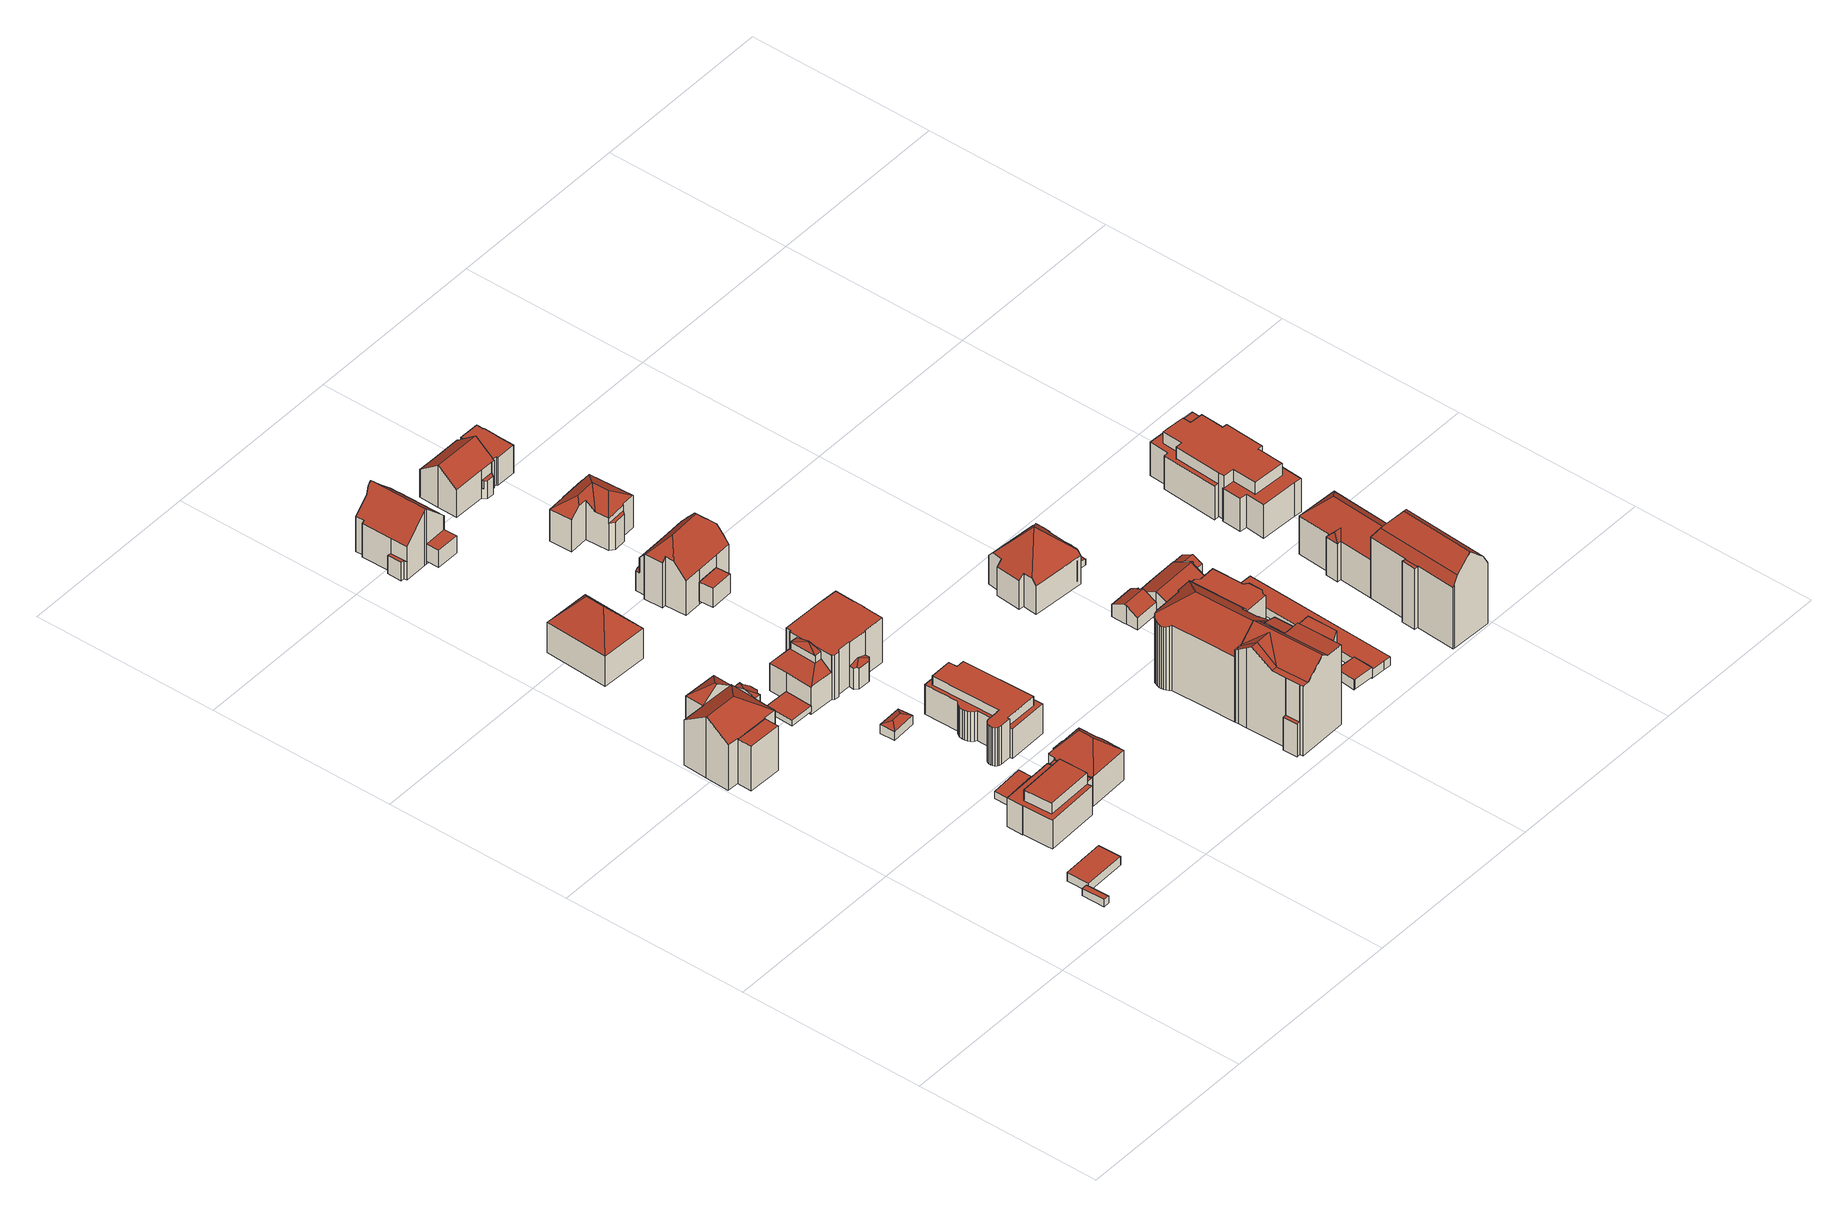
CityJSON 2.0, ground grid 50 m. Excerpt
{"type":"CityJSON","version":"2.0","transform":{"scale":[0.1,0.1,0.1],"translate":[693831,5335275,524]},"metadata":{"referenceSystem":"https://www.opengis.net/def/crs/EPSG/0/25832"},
"CityObjects":{
"building1":{"type":"Building","attributes":{"Gemeindeschluessel":"09162000","HoeheDach":"527.970","HoeheGrund":"525.896","Methode":"2000","NiedrigsteTraufeDesGebaeudes":"527.970","Geometrietyp2DReferenz":"3000","function":"31001_2000","roofType":"1000","measuredHeight":2.07},"geometry":[{"type":"MultiSurface","lod":"2","boundaries":[[[0,1,2,3]],[[4,5,2,1]],[[3,2,5,6]],[[5,4,7,6]],[[0,7,4,1]],[[0,3,6,7]]],"semantics":{"surfaces":[{"type":"GroundSurface"},{"type":"WallSurface"},{"type":"RoofSurface"}],"values":[0,1,1,2,1,1]}}]},
"building2":{"type":"Building","attributes":{"Gemeindeschluessel":"09162000","HoeheDach":"528.843","HoeheGrund":"526.328","Methode":"1000","NiedrigsteTraufeDesGebaeudes":"528.843","Geometrietyp2DReferenz":"3000","function":"31001_2000","roofType":"1000","measuredHeight":2.52},"geometry":[{"type":"MultiSurface","lod":"2","boundaries":[[[8,9,10,11]],[[12,13,9,8]],[[8,11,14,12]],[[10,15,14,11]],[[12,14,15,13]],[[13,15,10,9]]],"semantics":{"surfaces":[{"type":"WallSurface"},{"type":"GroundSurface"},{"type":"RoofSurface"}],"values":[0,1,0,2,0,0]}}]},
"building3":{"type":"Building","attributes":{"Gemeindeschluessel":"09162000","HoeheDach":"542.776","HoeheGrund":"525.020","Methode":"2000","NiedrigsteTraufeDesGebaeudes":"537.624","Geometrietyp2DReferenz":"3000","function":"31001_1000","roofType":"3200","measuredHeight":17.76,"storeysAboveGround":3},"geometry":[{"type":"MultiSurface","lod":"2","boundaries":[[[16,17,18,19]],[[20,21,22,23,24]],[[25,26,27,28]],[[29,30,31,22,21,32,33]],[[34,35,32,21,20]],[[36,37,38,39,40]],[[41,42,16,19,43,44]],[[45,46,47]],[[29,48,49,30]],[[50,28,27,51,52]],[[40,53,54,36]],[[55,56,57,58,51,27,26,24]],[[59,60,61,62,63]],[[64,65,66,46,45,67]],[[44,43,68,52,51,58,39,38]],[[69,70,56,55,31]],[[59,71,60]],[[48,29,33,72]],[[62,61,67]],[[69,31,30,49]],[[16,42,73,17]],[[47,46,66,53,40,39,58,57,71,59]],[[47,59,63]],[[53,66,65,54]],[[32,35,72,33]],[[73,50,52,68,18,17]],[[41,44,38,37]],[[35,34,25,28,50,73,42,41,37,36,54,65,64,74,70,69,49,48,72]],[[70,74,61,60,71,57,56]],[[55,24,23]],[[25,34,20,24,26]],[[74,64,67,61]],[[18,68,43,19]],[[47,63,62,67,45]],[[22,31,55,23]]],"semantics":{"surfaces":[{"type":"RoofSurface"},{"type":"WallSurface"},{"type":"GroundSurface"}],"values":[0,0,1,0,1,1,1,1,1,1,1,0,0,1,0,1,1,1,0,1,1,0,1,1,1,1,1,2,1,1,1,1,1,0,0]}}]},
"building4":{"type":"Building","attributes":{"Gemeindeschluessel":"09162000","HoeheDach":"528.200","HoeheGrund":"526.113","Methode":"2000","NiedrigsteTraufeDesGebaeudes":"528.200","Geometrietyp2DReferenz":"3000","function":"31001_2465","roofType":"9999","measuredHeight":2.09,"storeysAboveGround":1},"geometry":[{"type":"MultiSurface","lod":"2","boundaries":[[[75,76,77,78]],[[78,77,79,80]],[[77,76,81,82,79]],[[80,83,84,75,78]],[[80,79,82,83]],[[83,82,81,84]],[[84,81,76,75]]],"semantics":{"surfaces":[{"type":"WallSurface"},{"type":"RoofSurface"},{"type":"GroundSurface"}],"values":[0,0,1,2,0,0,0]}}]},
"building5":{"type":"Building","attributes":{"Gemeindeschluessel":"09162000","HoeheDach":"527.684","HoeheGrund":"524.990","Methode":"1000","NiedrigsteTraufeDesGebaeudes":"527.684","Geometrietyp2DReferenz":"3000","function":"31001_2000","roofType":"1000","measuredHeight":2.69},"geometry":[{"type":"MultiSurface","lod":"2","boundaries":[[[85,86,87,88,89,90]],[[91,90,89,88,92,93]],[[69,91,93,70]],[[70,93,92,74]],[[85,90,91,69]],[[74,92,88,87]],[[86,85,69,70,74,87]]],"semantics":{"surfaces":[{"type":"WallSurface"},{"type":"RoofSurface"},{"type":"GroundSurface"}],"values":[0,1,0,0,0,0,2]}}]},
"building6":{"type":"Building","attributes":{"Gemeindeschluessel":"09162000","HoeheDach":"539.710","HoeheGrund":"525.920","Methode":"2000","NiedrigsteTraufeDesGebaeudes":"532.656","Geometrietyp2DReferenz":"3000","function":"31001_9998","roofType":"3200","measuredHeight":13.79,"storeysAboveGround":2},"geometry":[{"type":"MultiSurface","lod":"2","boundaries":[[[94,95,96,97,98,99]],[[100,101,102,103,104,105,106,107,108,109]],[[106,110,111,112,113,114,107]],[[115,116,117,118]],[[119,120,114,113]],[[121,122,123,124]],[[125,126,127,128]],[[129,130,131,132,133,134]],[[135,136,137,138,118,117]],[[139,140,120,119]],[[141,142,143,144,128,127]],[[145,146,95,94,99,102,101,100,109,147,148,149,150,151,125,128,144,143,121,124,152,153,154,155,156,134,133,132,157,158,159,160,161,162,115,118,138,137,163]],[[157,164,165,158]],[[146,145,163,166,167,168]],[[158,165,169,159]],[[170,171,148,147,109,108,172]],[[143,142,122,121]],[[105,173,111,110,106]],[[137,136,166,163]],[[154,174,175,155]],[[161,160,159,169,176,177]],[[178,179,180,151,150,149]],[[181,129,134,156,155,175]],[[99,98,103,102]],[[96,168,167,166,136,135,117,116,182,183,184]],[[132,131,164,157]],[[112,111,173,185,174,154,153,152,124,123]],[[146,168,96,95]],[[148,171,178,149]],[[170,172,140,139]],[[180,179,178,171,170,139,119,113,112,123,122,142,141,127,126]],[[96,184,97]],[[172,108,107,114,120,140]],[[182,116,115,162,161,177]],[[103,98,97,184,183,181,175,174,185,104]],[[151,180,126,125]],[[105,104,185,173]],[[183,182,177,176,169,165,164,131,130,129,181]]],"semantics":{"surfaces":[{"type":"WallSurface"},{"type":"GroundSurface"},{"type":"RoofSurface"}],"values":[0,0,0,0,0,0,0,0,0,0,0,1,0,0,0,0,0,2,0,0,0,0,0,0,2,0,0,0,0,0,2,2,2,0,2,0,0,2]}}]},
"building7":{"type":"Building","attributes":{"Gemeindeschluessel":"09162000","HoeheDach":"527.013","HoeheGrund":"525.375","Methode":"1000","NiedrigsteTraufeDesGebaeudes":"527.013","Geometrietyp2DReferenz":"3000","function":"31001_2000","roofType":"1000","measuredHeight":1.64},"geometry":[{"type":"MultiSurface","lod":"2","boundaries":[[[186,187,188,189]],[[190,188,187,191]],[[190,191,192,193]],[[192,191,187,186]],[[189,193,192,186]],[[193,189,188,190]]],"semantics":{"surfaces":[{"type":"WallSurface"},{"type":"RoofSurface"},{"type":"GroundSurface"}],"values":[0,1,0,0,2,0]}}]},
"building8":{"type":"Building","attributes":{"Gemeindeschluessel":"09162000","HoeheDach":"541.290","HoeheGrund":"525.510","Methode":"2000","NiedrigsteTraufeDesGebaeudes":"534.161","Geometrietyp2DReferenz":"3000","function":"31001_1000","roofType":"3200","measuredHeight":15.78,"storeysAboveGround":2},"geometry":[{"type":"MultiSurface","lod":"2","boundaries":[[[194,195,196,197]],[[198,199,195,194]],[[200,199,201]],[[195,202,196]],[[197,196,201,203]],[[195,199,200,202]],[[194,197,203,198]],[[202,200,201,196]],[[203,201,199,198]]],"semantics":{"surfaces":[{"type":"WallSurface"},{"type":"RoofSurface"},{"type":"GroundSurface"}],"values":[0,0,1,1,0,1,2,1,0]}}]},
"building9":{"type":"Building","attributes":{"Gemeindeschluessel":"09162000","HoeheDach":"529.887","HoeheGrund":"526.400","Methode":"1000","NiedrigsteTraufeDesGebaeudes":"528.962","Geometrietyp2DReferenz":"3000","function":"31001_2000","roofType":"3200","measuredHeight":3.49},"geometry":[{"type":"MultiSurface","lod":"2","boundaries":[[[204,205,206,207]],[[208,209,210,211]],[[212,213,209,206]],[[205,212,206]],[[210,209,213]],[[207,206,209,208]],[[204,207,208,211]],[[211,210,205,204]],[[210,213,212,205]]],"semantics":{"surfaces":[{"type":"WallSurface"},{"type":"RoofSurface"},{"type":"GroundSurface"}],"values":[0,0,1,1,1,0,2,0,1]}}]},
"building10":{"type":"Building","attributes":{"Gemeindeschluessel":"09162000","HoeheDach":"537.310","HoeheGrund":"526.088","Methode":"2000","NiedrigsteTraufeDesGebaeudes":"534.690","Geometrietyp2DReferenz":"3000","function":"31001_9998","roofType":"1000","measuredHeight":11.22,"storeysAboveGround":3},"geometry":[{"type":"MultiSurface","lod":"2","boundaries":[[[214,215,216,217]],[[218,219,220,221]],[[222,223,224,225,226,220,219,227,228,229,230,231,232,233,234,235,236,237,238,239,240]],[[241,228,227,242]],[[243,244,245,246]],[[247,240,239,248]],[[249,250,251,252]],[[253,254,234,233,255,256]],[[257,223,222,258]],[[259,231,230,260]],[[242,227,219,218]],[[248,239,238,261]],[[262,263,264,265]],[[266,267,268,257,258,247,248,261,269,270,271,254,253,243,246,272,273,262,265,274,275,276,214,217,249,252,277,278,279,280,281]],[[246,245,282,272]],[[265,264,283,274]],[[268,224,223,257]],[[280,284,221,281]],[[272,282,285,273]],[[286,276,275,287]],[[261,238,237,269]],[[266,226,225,267]],[[267,225,224,268]],[[252,251,288,277]],[[278,289,290,279]],[[258,222,240,247]],[[244,256,255,291,259,260,292,241,242,218,221,284,290,289,288,251,250,216,215,286,287,283,264,263,285,282,245]],[[244,243,253,256]],[[217,216,250,249]],[[291,232,231,259]],[[292,229,228,241]],[[269,237,236,270]],[[270,236,235,271]],[[273,285,263,262]],[[276,286,215,214]],[[279,290,284,280]],[[260,230,229,292]],[[274,283,287,275]],[[277,288,289,278]],[[266,281,221,220,226]],[[255,233,232,291]],[[271,235,234,254]]],"semantics":{"surfaces":[{"type":"WallSurface"},{"type":"RoofSurface"},{"type":"GroundSurface"}],"values":[0,0,1,0,0,0,0,0,0,0,0,0,0,2,0,0,0,0,0,0,0,0,0,0,0,0,1,0,0,0,0,0,0,0,0,0,0,0,0,0,0,0]}}]},
"building11":{"type":"Building","attributes":{"Gemeindeschluessel":"09162000","HoeheDach":"538.020","HoeheGrund":"524.549","Methode":"2000","NiedrigsteTraufeDesGebaeudes":"530.587","Geometrietyp2DReferenz":"3000","function":"31001_1000","roofType":"1000","measuredHeight":13.47,"storeysAboveGround":2},"geometry":[{"type":"MultiSurface","lod":"2","boundaries":[[[293,294,295,296]],[[297,298,299,300,301]],[[302,303,304,305]],[[306,307,308,309]],[[310,311,312,313,314]],[[314,313,315,316,317]],[[318,319,320,321,322]],[[323,324,325,326]],[[297,301,327,328]],[[312,329,330,315,313]],[[293,318,322,331,332,294]],[[333,334,335]],[[336,311,310,337]],[[336,338,329,312,311]],[[333,335,339,340,341,342,343,344,345,346,347,348,349,350,351,304,303,352,353,299,295,294,332]],[[332,331,326,325,333]],[[354,355,356,357]],[[358,335,334,359,360]],[[361,305,304,351,308,307]],[[300,299,353,362]],[[363,342,341,364]],[[365,352,303,302]],[[361,307,306,366]],[[338,367,347,346,330,329]],[[357,356,323,321,320,368]],[[369,349,348,370]],[[356,360,324,323]],[[362,327,301,300]],[[308,351,350,309]],[[345,316,315,330,346]],[[359,334,333,325,324]],[[371,337,310,314,317]],[[335,358,355,354,339]],[[296,295,299,298]],[[372,371,317,316,345,344]],[[359,324,360]],[[362,353,352,365,328,327]],[[369,370,367,338,336,337,371,372,373,363,364,374,375,319,318,293,296,298,297,328,365,302,305,361,366]],[[340,374,364,341]],[[342,363,373,343]],[[375,374,340,339,354,357,368]],[[375,368,320,319]],[[369,366,306,309,350,349]],[[355,358,360,356]],[[370,348,347,367]],[[372,344,343,373]],[[323,326,331,322,321]]],"semantics":{"surfaces":[{"type":"WallSurface"},{"type":"RoofSurface"},{"type":"GroundSurface"}],"values":[0,0,0,1,1,1,0,0,0,1,0,0,0,0,1,0,1,1,0,0,0,0,0,0,1,0,0,1,0,0,1,0,0,0,0,1,0,2,0,0,0,0,0,0,0,0,1]}}]},
"building12":{"type":"Building","attributes":{"Gemeindeschluessel":"09162000","HoeheDach":"541.280","HoeheGrund":"525.016","Methode":"2000","NiedrigsteTraufeDesGebaeudes":"530.320","Geometrietyp2DReferenz":"3000","function":"31001_1000","roofType":"3100","measuredHeight":16.26,"storeysAboveGround":2},"geometry":[{"type":"MultiSurface","lod":"2","boundaries":[[[376,377,378,379]],[[380,381,382,383]],[[379,378,384,385]],[[386,387,388,389]],[[389,388,390,391]],[[392,393,394,395,396]],[[388,387,397,394,390]],[[398,399,400,401,402]],[[403,404,405,406]],[[398,402,407,397,408]],[[409,410,381,380]],[[411,412,404,403]],[[398,408,386,389,391,393,392,409,380,383,413,414,415,411,403,406,376,379,385,399]],[[383,382,416,413]],[[385,384,400,399]],[[415,414,417,418,419]],[[397,407,395,394]],[[415,419,412,411]],[[401,400,384,378,377,405,404,412,419,418]],[[392,396,410,409]],[[408,397,387,386]],[[391,390,394,393]],[[395,407,402,401,418,417,416,382,381,410,396]],[[406,405,377,376]],[[413,416,417,414]]],"semantics":{"surfaces":[{"type":"WallSurface"},{"type":"RoofSurface"},{"type":"GroundSurface"}],"values":[0,0,0,0,0,0,1,0,0,0,0,0,2,0,0,0,0,0,1,0,0,0,1,0,0]}}]},
"building13":{"type":"Building","attributes":{"Gemeindeschluessel":"09162000","HoeheDach":"530.951","HoeheGrund":"525.980","Methode":"1000","NiedrigsteTraufeDesGebaeudes":"530.951","Geometrietyp2DReferenz":"3000","function":"31001_2000","roofType":"1000","measuredHeight":4.97},"geometry":[{"type":"MultiSurface","lod":"2","boundaries":[[[420,421,422,423]],[[424,425,426,427]],[[422,427,426,423]],[[421,424,427,422]],[[420,423,426,425]],[[420,425,424,421]]],"semantics":{"surfaces":[{"type":"WallSurface"},{"type":"RoofSurface"},{"type":"GroundSurface"}],"values":[0,0,0,1,2,0]}}]},
"building14":{"type":"Building","attributes":{"Gemeindeschluessel":"09162000","HoeheDach":"531.804","HoeheGrund":"526.300","Methode":"1000","NiedrigsteTraufeDesGebaeudes":"531.804","Geometrietyp2DReferenz":"3000","function":"31001_1000","roofType":"1000","measuredHeight":5.5,"storeysAboveGround":1},"geometry":[{"type":"MultiSurface","lod":"2","boundaries":[[[428,429,430,431]],[[428,431,432,433]],[[428,433,434,429]],[[429,434,435,430]],[[435,434,433,432]],[[430,435,432,431]]],"semantics":{"surfaces":[{"type":"GroundSurface"},{"type":"WallSurface"},{"type":"RoofSurface"}],"values":[0,1,1,1,2,1]}}]},
"building15":{"type":"Building","attributes":{"Gemeindeschluessel":"09162000","HoeheDach":"542.950","HoeheGrund":"525.199","Methode":"2000","NiedrigsteTraufeDesGebaeudes":"530.886","Geometrietyp2DReferenz":"3000","function":"31001_1000","roofType":"3300","measuredHeight":17.75,"storeysAboveGround":2},"geometry":[{"type":"MultiSurface","lod":"2","boundaries":[[[436,437,438,439]],[[440,441,442,443,444,445]],[[446,447,448,449,450,451,452,441,440,453,454,455]],[[452,451,456,457,458]],[[459,460,461,462]],[[463,464,465,466,467]],[[468,469,470,471]],[[463,467,472,459,462,473,474,475,476]],[[477,478,479,446,455]],[[442,441,452,458]],[[477,480,481,478]],[[454,453,482,483]],[[484,476,475,485]],[[486,469,468,487]],[[488,489,486,487]],[[490,474,473,491]],[[483,480,477,455,454]],[[465,464,492,493,494,448,447]],[[491,473,462,461]],[[495,482,453,440,445,496]],[[484,497,492,464,463,476]],[[498,499,500,501]],[[460,459,472,502]],[[503,504,505,506]],[[507,508,509,510,494,493]],[[511,512,489,488]],[[486,489,512,466,465,447,446,479,470,469]],[[513,514,450,449,515,516]],[[445,444,517,496]],[[518,519,520,521]],[[517,504,503,495,496]],[[481,471,470,479,478]],[[519,518,509,508]],[[511,502,472,467,466,512]],[[436,505,504,517,444,443,522,437]],[[515,510,509,518,521,500,499,523,516]],[[499,498,524,523]],[[456,451,450,514]],[[506,505,436,439]],[[442,458,522,443]],[[457,438,437,522,458]],[[474,490,485,475]],[[515,449,448,494,510]],[[460,502,511,488,487,468,471,481,480,483,482,495,503,506,439,438,457,456,514,513,524,498,501,520,519,508,507,497,484,485,490,491,461]],[[513,516,523,524]],[[507,493,492,497]],[[501,500,521,520]]],"semantics":{"surfaces":[{"type":"WallSurface"},{"type":"RoofSurface"},{"type":"GroundSurface"}],"values":[0,0,1,0,0,0,0,1,1,0,0,0,0,0,0,0,0,1,0,0,0,0,0,0,0,0,1,0,1,0,0,0,0,0,1,1,0,0,0,1,0,0,0,2,0,0,0]}}]},
"building16":{"type":"Building","attributes":{"Gemeindeschluessel":"09162000","HoeheDach":"538.620","HoeheGrund":"526.140","Methode":"2000","NiedrigsteTraufeDesGebaeudes":"531.290","Geometrietyp2DReferenz":"3000","function":"31001_1000","roofType":"3200","measuredHeight":12.48,"storeysAboveGround":2},"geometry":[{"type":"MultiSurface","lod":"2","boundaries":[[[525,526,527,528]],[[529,530,531,532,533,534,535]],[[536,537,538,539]],[[540,541,542,543,538,537,544,545]],[[546,547,548,549,550,551]],[[547,552,553,554,548]],[[555,556,545,557]],[[547,546,558,530,529,555,557,559,525,528,560,561,552]],[[546,551,562,558]],[[561,542,553,552]],[[533,563,541,534]],[[555,529,535,564,556]],[[532,549,548,554,563,533]],[[560,528,527,539,538,543]],[[562,551,550,531]],[[561,560,543,542]],[[525,559,544,537,536,526]],[[557,545,544,559]],[[535,534,541,540,564]],[[558,562,531,530]],[[550,549,532,531]],[[539,527,526,536]],[[563,554,553,542,541]],[[556,564,540,545]]],"semantics":{"surfaces":[{"type":"WallSurface"},{"type":"RoofSurface"},{"type":"GroundSurface"}],"values":[0,0,0,1,0,0,0,2,0,0,1,0,1,0,1,0,0,0,1,0,0,1,1,1]}}]},
"building17":{"type":"Building","attributes":{"Gemeindeschluessel":"09162000","HoeheDach":"549.812","HoeheGrund":"525.026","Methode":"2000","NiedrigsteTraufeDesGebaeudes":"534.520","Geometrietyp2DReferenz":"3000","function":"31001_1000","roofType":"3100","measuredHeight":24.79,"storeysAboveGround":5},"geometry":[{"type":"MultiSurface","lod":"2","boundaries":[[[565,566,567,568]],[[569,570,571,572]],[[573,574,575,576,577,578]],[[579,580,581,582,583,584,585,586,587,588,569,572,589,590,591,592,593,594]],[[595,596,567,566,597,598]],[[599,600,578,577,601]],[[588,602,568,567,596,603,575,574,570,569]],[[579,594,604,605,606]],[[579,606,607,580]],[[586,585,608,609,610,611]],[[612,613,614,598,597,609,608,615]],[[583,616,617,584]],[[595,618,619,620,603,596]],[[616,621,622,617]],[[621,612,615,622]],[[623,611,610,565,568,602]],[[589,624,625,590]],[[600,599,619]],[[600,619,618,607,606,626]],[[572,571,624,589]],[[609,597,565,610]],[[587,623,602,588]],[[605,604,627,628,629,630,631,632]],[[591,629,628,592]],[[630,633,634,631]],[[600,626,635,573,578]],[[631,634,635,632]],[[573,635,634,633,625,624,571,570,574]],[[597,566,565]],[[593,627,604,594]],[[585,584,617,622,615,608]],[[620,601,577,576]],[[586,611,623,587]],[[619,599,601,620]],[[592,628,627,593]],[[583,582,613,612,621,616]],[[581,614,613,582]],[[620,576,575,603]],[[632,635,626,606,605]],[[580,607,618,595,598,614,581]],[[591,590,625,633,630,629]]],"semantics":{"surfaces":[{"type":"RoofSurface"},{"type":"WallSurface"},{"type":"GroundSurface"}],"values":[0,1,1,2,0,0,1,1,1,1,0,1,0,0,1,0,1,1,0,1,0,1,0,1,1,1,1,0,0,1,1,1,1,1,1,1,1,0,1,1,1]}}]},
"building18":{"type":"Building","attributes":{"Gemeindeschluessel":"09162000","HoeheDach":"537.710","HoeheGrund":"525.526","Methode":"2000","NiedrigsteTraufeDesGebaeudes":"528.320","Geometrietyp2DReferenz":"3000","function":"31001_1000","roofType":"3100","measuredHeight":12.18,"storeysAboveGround":2},"geometry":[{"type":"MultiSurface","lod":"2","boundaries":[[[636,637,638,639]],[[640,641,639,638,642,643]],[[644,645,646,647,648,649]],[[650,651,652,653,654,655]],[[656,657,658,659]],[[644,660,661,662,663,636,639,641,664,665,666,667,668,669,670,671,672,673,656,659,674,675,676,652,651,645]],[[677,678,679,680]],[[665,681,682,666]],[[667,666,682,683]],[[661,684,685,662]],[[675,686,687,676]],[[688,689,690,691]],[[671,692,693,672]],[[694,683,695,696,658,657,679,678]],[[697,698,696,695,699]],[[674,700,686,675]],[[651,650,646,645]],[[663,699,637,636]],[[674,659,658,696,698,700]],[[670,701,692,671]],[[642,702,703,691,690,643]],[[655,654,648,647]],[[641,640,704,664]],[[669,668,694,678,677]],[[663,662,685,697,699]],[[669,677,701,670]],[[644,649,705,660]],[[642,638,637,699,695,683,682,681,702]],[[676,687,653,652]],[[660,705,684,661]],[[640,643,690,689,704]],[[673,680,679,657,656]],[[655,647,646,650]],[[665,664,704,689,688,703,702,681]],[[672,693,680,673]],[[680,693,692,701,677]],[[654,653,687,686,700,698,697,685,684,705,649,648]],[[688,691,703]],[[667,683,694,668]]],"semantics":{"surfaces":[{"type":"WallSurface"},{"type":"GroundSurface"},{"type":"RoofSurface"}],"values":[0,0,0,0,0,1,0,0,0,0,0,0,0,2,0,0,0,0,0,0,0,0,0,0,0,0,0,2,0,0,2,0,2,0,0,2,2,2,0]}}]},
"building19":{"type":"Building","attributes":{"Gemeindeschluessel":"09162000","HoeheDach":"549.484","HoeheGrund":"524.880","Methode":"2000","NiedrigsteTraufeDesGebaeudes":"542.250","Geometrietyp2DReferenz":"3000","function":"31001_1000","roofType":"3200","measuredHeight":24.6,"storeysAboveGround":4},"geometry":[{"type":"MultiSurface","lod":"2","boundaries":[[[706,707,708,709]],[[710,711,712,713,714,715]],[[716,717,718,719]],[[720,721,722,723,710,715]],[[724,725,726,727,728,729,730,731,732]],[[733,734,735,736]],[[737,738,739,740]],[[741,742,707,706]],[[743,744,745,746]],[[747,718,717,712,711,710,723,748,749,750,751,752,753,754,755,756]],[[749,724,732,757,758,759,760,750]],[[761,757,732,731]],[[762,763,742,741]],[[764,759,758,765]],[[736,735,766,767]],[[768,769,763,762]],[[709,708,770,771]],[[740,739,772,773]],[[774,775,776,777,778,779,780]],[[726,725,778,777]],[[776,770,708,707,742,763,769,727,726,777]],[[737,780,779,738]],[[781,782,773,772]],[[783,754,753,784]],[[785,755,754,783]],[[782,781,786,787]],[[788,746,745,789]],[[709,771,775,774,780,737,740,773,782,787,733,736,767,790,743,746,788,721,720,715,714,713,716,719,791,792,785,783,784,793,794,795,796,764,765,761,731,730,729,728,768,762,741,706]],[[765,758,757,761]],[[793,752,751,794]],[[784,753,752,793]],[[796,760,759,764]],[[771,770,776,775]],[[788,789,722,721]],[[751,750,760,796,795,794]],[[767,766,797,790]],[[719,718,747,791]],[[787,786,734,733]],[[722,789,745,744,797,766,735,734,786,781,772,739,738,779,778,725,724,749,748,723]],[[790,797,744,743]],[[792,756,755,785]],[[791,747,756,792]],[[728,727,769,768]],[[713,712,717,716]]],"semantics":{"surfaces":[{"type":"WallSurface"},{"type":"RoofSurface"},{"type":"GroundSurface"}],"values":[0,0,0,0,0,0,0,0,0,1,1,0,0,0,0,0,0,0,0,0,1,0,0,0,0,0,0,2,0,0,0,0,0,0,0,0,0,0,1,0,0,0,0,0]}}]},
"building20":{"type":"Building","attributes":{"Gemeindeschluessel":"09162000","HoeheDach":"528.195","HoeheGrund":"525.370","Methode":"1000","NiedrigsteTraufeDesGebaeudes":"528.195","Geometrietyp2DReferenz":"3000","function":"31001_2000","roofType":"1000","measuredHeight":2.83},"geometry":[{"type":"MultiSurface","lod":"2","boundaries":[[[798,799,800,801]],[[801,800,802,803]],[[798,804,805,806,807,799]],[[800,799,807,806,808,802]],[[803,802,808,809]],[[804,798,801,803,809,805]],[[809,808,806,805]]],"semantics":{"surfaces":[{"type":"WallSurface"},{"type":"RoofSurface"},{"type":"GroundSurface"}],"values":[0,0,0,1,0,2,0]}}]},
"building21":{"type":"Building","attributes":{"Gemeindeschluessel":"09162000","HoeheDach":"531.744","HoeheGrund":"526.170","Methode":"1000","NiedrigsteTraufeDesGebaeudes":"529.717","Geometrietyp2DReferenz":"3000","function":"31001_2000","roofType":"3100","measuredHeight":5.57},"geometry":[{"type":"MultiSurface","lod":"2","boundaries":[[[810,811,812,813,814,815]],[[816,811,810,817]],[[814,813,818,819,820,821]],[[822,823,824,825]],[[826,815,814,821]],[[827,828,823,822]],[[811,816,829,825,824,812]],[[822,825,829,816,817,826,821,820,819,830,827]],[[817,810,815,826]],[[831,828,827,830,819,818]],[[812,824,823,828,831,818,813]]],"semantics":{"surfaces":[{"type":"RoofSurface"},{"type":"WallSurface"},{"type":"GroundSurface"}],"values":[0,1,1,1,1,1,1,2,1,1,0]}}]},
"building22":{"type":"Building","attributes":{"Gemeindeschluessel":"09162000","HoeheDach":"542.346","HoeheGrund":"525.460","Methode":"1000","NiedrigsteTraufeDesGebaeudes":"533.798","Geometrietyp2DReferenz":"3000","function":"31001_1000","roofType":"4000","measuredHeight":16.89,"storeysAboveGround":2},"geometry":[{"type":"MultiSurface","lod":"2","boundaries":[[[832,833,834,835]],[[836,837,838,839,840,841]],[[842,843,844,845]],[[846,847,848,849,850,851]],[[852,853,843,842]],[[854,855,850,849]],[[835,834,856,857]],[[858,859,853,852,860,861]],[[862,863,864,865]],[[839,838,866,867]],[[847,846,868,869]],[[869,832,835,857,870,862,865,871,872,861,860,852,842,845,841,840,839,867,854,849,848,847]],[[845,844,836,841]],[[873,872,871,865,864,874]],[[867,866,855,854]],[[857,856,875,870]],[[873,874,876,859,858]],[[874,864,863,875,856,834,833,868,846,851,876]],[[853,859,876,837,836,844,843]],[[872,873,858,861]],[[869,868,833,832]],[[870,875,863,862]],[[876,851,850,855,866,838,837]]],"semantics":{"surfaces":[{"type":"WallSurface"},{"type":"GroundSurface"},{"type":"RoofSurface"}],"values":[0,0,0,0,0,0,0,0,0,0,0,1,0,0,0,0,2,2,2,0,0,0,2]}}]},
"building23":{"type":"Building","attributes":{"Gemeindeschluessel":"09162000","HoeheDach":"532.740","HoeheGrund":"524.940","Methode":"2000","NiedrigsteTraufeDesGebaeudes":"529.495","Geometrietyp2DReferenz":"3000","function":"31001_2000","roofType":"3100","measuredHeight":7.8,"storeysAboveGround":1},"geometry":[{"type":"MultiSurface","lod":"2","boundaries":[[[877,878,879,880]],[[881,882,883,884]],[[885,886,887,888,889,890,891]],[[892,893,878,877]],[[894,895,896,897]],[[898,899,893,892]],[[889,888,900,901,902,903,904,905]],[[879,882,881,880]],[[887,906,901,900,888]],[[887,886,907,908,909,906]],[[906,909,910,902,901]],[[891,890,899,898]],[[893,899,890,889,905,879,878]],[[884,883,895,894]],[[905,904,903,896,895,883,882,879]],[[908,907,886,885,891,898,892,877,880,881,884,894,897,911,912]],[[912,910,909,908]],[[903,902,910,912,911,897,896]]],"semantics":{"surfaces":[{"type":"WallSurface"},{"type":"RoofSurface"},{"type":"GroundSurface"}],"values":[0,0,0,0,0,0,0,0,1,0,1,0,1,0,1,2,0,0]}}]},
"building24":{"type":"Building","attributes":{"Gemeindeschluessel":"09162000","HoeheDach":"527.503","HoeheGrund":"524.960","Methode":"1000","NiedrigsteTraufeDesGebaeudes":"527.503","Geometrietyp2DReferenz":"3000","function":"31001_2000","roofType":"1000","measuredHeight":2.54},"geometry":[{"type":"MultiSurface","lod":"2","boundaries":[[[913,914,915,916,917,918,919,920,921]],[[922,923,924,925,926,927,928,929,930]],[[916,930,929,917]],[[915,914,923,922,930,916]],[[929,928,927,919,918,917]],[[913,924,923,914]],[[926,925,921,920,919,927]],[[913,921,925,924]]],"semantics":{"surfaces":[{"type":"GroundSurface"},{"type":"RoofSurface"},{"type":"WallSurface"}],"values":[0,1,2,2,2,2,2,2]}}]},
"building25":{"type":"Building","attributes":{"Gemeindeschluessel":"09162000","HoeheDach":"528.003","HoeheGrund":"525.640","Methode":"1000","NiedrigsteTraufeDesGebaeudes":"527.252","Geometrietyp2DReferenz":"3000","function":"31001_1000","roofType":"1000","measuredHeight":2.36},"geometry":[{"type":"MultiSurface","lod":"2","boundaries":[[[931,932,933,934,935,936,937,938,937,939,940,941,942]],[[943,940,939,944]],[[937,936,945,946,947,938]],[[948,949,945,936,935,934]],[[949,948,950,951,952,953,954,943,944,946,947,946,945]],[[954,941,940,943]],[[952,931,942,953]],[[951,932,931,952]],[[950,948,934,933,932,951]],[[953,942,941,954]],[[946,944,939,937,938,947]]],"semantics":{"surfaces":[{"type":"RoofSurface"},{"type":"WallSurface"},{"type":"GroundSurface"}],"values":[0,1,1,1,2,1,1,1,1,1,1]}}]},
"building26":{"type":"Building","attributes":{"Gemeindeschluessel":"09162000","HoeheDach":"549.620","HoeheGrund":"524.961","Methode":"2000","NiedrigsteTraufeDesGebaeudes":"542.700","Geometrietyp2DReferenz":"3000","function":"31001_1000","roofType":"3400","measuredHeight":24.66,"storeysAboveGround":5},"geometry":[{"type":"MultiSurface","lod":"2","boundaries":[[[955,956,957,958]],[[959,960,961]],[[962,963,964,965]],[[955,966,967,968,956]],[[969,970,971,961,960,972]],[[973,962,965,966,955,958,974,975,976,977]],[[978,959,961,979]],[[974,958,957,980,981]],[[982,960,959,978]],[[983,973,977,972]],[[968,980,957,956]],[[983,972,960,982]],[[969,972,977,976]],[[970,969,976,975]],[[973,983,982,978,979,963,962]],[[965,964,967,966]],[[971,981,980,968,967,964,963,979,961]],[[971,970,975,974,981]]],"semantics":{"surfaces":[{"type":"WallSurface"},{"type":"RoofSurface"},{"type":"GroundSurface"}],"values":[0,1,0,0,1,2,1,0,1,0,1,1,0,0,0,0,1,0]}}]},
"building27":{"type":"Building","attributes":{"Gemeindeschluessel":"09162000","HoeheDach":"541.310","HoeheGrund":"525.130","Methode":"2000","NiedrigsteTraufeDesGebaeudes":"536.158","Geometrietyp2DReferenz":"3000","function":"31001_1000","roofType":"3200","measuredHeight":16.18,"storeysAboveGround":3},"geometry":[{"type":"MultiSurface","lod":"2","boundaries":[[[984,985,986,987]],[[988,989,990,991]],[[985,984,992,993,994,995,988,991,996]],[[997,998,999,1000,987,986,1001]],[[985,996,1002,1001,986]],[[997,989,998]],[[1003,1004,1005]],[[990,989,997,1001,1002]],[[993,992,1005,1004]],[[991,990,1002,996]],[[988,995,998,989]],[[995,994,999,998]],[[999,1004,1003,1000]],[[999,994,993,1004]],[[987,1000,1003,1005]],[[1005,992,984,987]]],"semantics":{"surfaces":[{"type":"WallSurface"},{"type":"GroundSurface"},{"type":"RoofSurface"}],"values":[0,0,1,2,0,2,2,2,0,0,0,0,2,0,2,0]}}]},
"building28":{"type":"Building","attributes":{"Gemeindeschluessel":"09162000","HoeheDach":"538.432","HoeheGrund":"525.640","Methode":"1000","NiedrigsteTraufeDesGebaeudes":"538.432","Geometrietyp2DReferenz":"3000","function":"31001_1000","roofType":"1000","measuredHeight":12.79,"storeysAboveGround":4},"geometry":[{"type":"MultiSurface","lod":"2","boundaries":[[[1006,1007,1008,1009]],[[1010,1011,1012,1013]],[[1014,1015,1016,1017]],[[1018,1019,1020,1021,1022,1023,1024,1025,1026,1010,1013,1027,1014,1017,1006,1009,1028]],[[1029,1030,1023,1022]],[[1009,1008,1031,1028]],[[1018,1032,1033,1019]],[[1021,1034,1029,1022]],[[1017,1016,1007,1006]],[[1030,1029,1034,1035,1033,1032,1031,1008,1007,1016,1015,1036,1012,1011,1037,1038,1039]],[[1021,1020,1019,1033,1035,1034]],[[1023,1030,1039,1024]],[[1025,1038,1037,1026]],[[1026,1037,1011,1010]],[[1024,1039,1038,1025]],[[1028,1031,1032,1018]],[[1036,1015,1014,1027,1013,1012]]],"semantics":{"surfaces":[{"type":"WallSurface"},{"type":"GroundSurface"},{"type":"RoofSurface"}],"values":[0,0,0,1,0,0,0,0,0,2,0,0,0,0,0,0,0]}}]},
"building29":{"type":"Building","attributes":{"Gemeindeschluessel":"09162000","HoeheDach":"535.140","HoeheGrund":"525.360","Methode":"2000","NiedrigsteTraufeDesGebaeudes":"535.140","Geometrietyp2DReferenz":"3000","function":"31001_1000","roofType":"1000","measuredHeight":9.78,"storeysAboveGround":3},"geometry":[{"type":"MultiSurface","lod":"2","boundaries":[[[1040,1041,1042,1043]],[[1044,1045,1046,1047]],[[1048,1049,1050,1051]],[[1052,1053,1041,1040]],[[1054,1055,1056,1057]],[[1058,1059,1055,1054]],[[1060,1061,1058,1054,1057,1062,1063,1044,1047,1064,1065,1066,1067,1068,1069,1070,1071,1072,1048,1051,1073,1052,1040,1043,1074,1075,1076,1077,1078,1079]],[[1069,1080,1081,1070]],[[1074,1082,1083,1075]],[[1065,1084,1085,1066]],[[1066,1085,1086,1067]],[[1047,1046,1087,1064]],[[1077,1088,1089,1078]],[[1075,1083,1090,1076]],[[1091,1089,1088,1090,1083,1082,1042,1041,1053,1092,1050,1049,1093,1094,1081,1080,1095,1086,1085,1084,1087,1046,1045,1096,1097,1056,1055,1059,1098,1099]],[[1062,1097,1096,1063]],[[1043,1042,1082,1074]],[[1067,1086,1095,1068]],[[1078,1089,1091,1079]],[[1064,1087,1084,1065]],[[1070,1081,1094,1071]],[[1057,1056,1097,1062]],[[1060,1099,1098,1061]],[[1061,1098,1059,1058]],[[1068,1095,1080,1069]],[[1079,1091,1099,1060]],[[1076,1090,1088,1077]],[[1051,1050,1092,1073]],[[1073,1092,1053,1052]],[[1071,1094,1093,1072]],[[1072,1093,1049,1048]],[[1063,1096,1045,1044]]],"semantics":{"surfaces":[{"type":"WallSurface"},{"type":"GroundSurface"},{"type":"RoofSurface"}],"values":[0,0,0,0,0,0,1,0,0,0,0,0,0,0,2,0,0,0,0,0,0,0,0,0,0,0,0,0,0,0,0,0]}}]}
},
"vertices":[
[210,114,19],[225,114,19],[227,53,19],[211,53,19],[225,114,40],[227,53,40],[211,53,40],[210,114,40],
[339,110,23],[337,171,23],[337,171,48],[339,110,48],[225,108,23],[224,168,23],[225,108,48],[224,168,48],
[31,907,140],[122,904,140],[123,941,140],[32,945,140],[178,1001,141],[178,1002,141],[163,1032,149],[162,1032,149],[161,1001,141],[160,1001,10],[160,1001,142],[157,941,142],[157,941,10],[191,1041,136],[181,1052,141],[181,1061,141],[178,1009,141],[190,1019,136],[178,1001,10],[178,1009,10],[4,1012,10],[1,948,10],[1,948,143],[4,1011,188],[4,1012,187],[32,946,10],[31,907,10],[32,945,141],[32,946,142],[71,1075,139],[71,1075,141],[73,1075,141],[191,1041,10],[181,1052,10],[123,943,10],[156,942,142],[123,943,142],[6,1077,141],[6,1077,10],[164,1062,141],[163,1062,141],[164,1070,141],[95,1008,188],[161,1071,141],[164,1071,139],[166,1122,139],[117,1078,174],[117,1073,174],[73,1126,10],[71,1074,10],[71,1074,141],[73,1126,139],[123,941,141],[181,1061,10],[163,1062,10],[164,1071,141],[190,1019,10],[122,904,10],[166,1122,10],
[398,435,21],[398,435,42],[340,432,42],[340,432,21],[339,467,42],[339,467,21],[429,436,42],[428,471,42],[428,471,21],[429,436,21],
[239,1060,10],[239,1069,10],[241,1119,10],[241,1119,37],[239,1069,37],[239,1060,37],[181,1061,37],[166,1122,37],[163,1062,37],
[459,284,19],[569,287,19],[569,287,105],[459,284,105],[458,284,104],[458,284,19],[434,287,19],[456,287,19],[458,287,19],[458,287,104],[456,287,102],[456,287,99],[434,287,99],[434,287,134],[433,287,134],[433,287,19],[432,358,99],[432,389,99],[432,389,103],[432,358,103],[432,358,134],[565,411,19],[565,411,105],[566,364,106],[566,364,19],[302,354,103],[302,354,134],[430,392,19],[430,392,103],[430,389,103],[430,389,19],[286,344,19],[286,344,103],[285,388,103],[285,388,19],[488,409,105],[488,412,102],[488,419,93],[488,419,19],[488,412,19],[488,409,19],[570,363,102],[579,359,93],[579,359,19],[570,363,19],[305,278,103],[305,278,134],[302,389,103],[399,391,103],[399,391,19],[302,389,19],[570,334,19],[568,332,19],[433,281,19],[434,267,19],[290,263,19],[289,277,19],[287,344,19],[432,389,19],[453,390,19],[455,390,19],[455,408,19],[457,409,19],[493,425,19],[511,425,19],[516,420,19],[517,413,19],[517,410,19],[564,411,19],[580,341,19],[493,425,87],[511,425,87],[580,341,93],[570,334,102],[568,332,105],[516,420,94],[433,281,103],[434,267,103],[433,281,134],[453,390,99],[455,390,104],[455,408,104],[517,413,102],[517,410,106],[290,263,103],[289,277,103],[287,344,103],[457,409,105],[564,411,106],[512,368,157],[513,328,157],[453,390,102],
[318,969,14],[318,969,30],[254,972,30],[254,972,14],[257,1046,30],[321,1043,30],[321,1043,14],[257,1046,14],
[223,1368,15],[223,1368,102],[97,1374,102],[97,1374,15],[231,1539,15],[231,1539,102],[165,1482,173],[105,1545,102],[163,1431,173],[105,1545,15],
[349,758,24],[349,758,50],[347,798,50],[347,798,24],[414,800,24],[414,800,50],[416,761,50],[416,761,24],[368,779,59],[396,780,59],
[463,765,21],[463,765,107],[520,765,107],[520,765,21],[468,534,107],[468,534,133],[468,528,133],[468,528,107],[422,540,133],[425,536,133],[428,532,133],[432,529,133],[437,528,133],[559,535,133],[553,729,133],[531,729,133],[530,752,133],[472,751,133],[477,565,133],[467,565,133],[467,564,133],[436,564,133],[431,562,133],[427,559,133],[424,555,133],[422,550,133],[422,545,133],[553,729,107],[559,535,107],[460,623,21],[460,623,107],[455,628,107],[455,628,21],[422,545,21],[422,550,21],[539,765,21],[539,765,107],[542,766,107],[542,766,21],[466,619,21],[467,564,21],[467,565,107],[466,619,107],[425,536,21],[422,540,21],[472,751,107],[530,752,107],[424,555,21],[450,649,21],[450,649,107],[451,656,107],[451,656,21],[437,528,21],[432,529,21],[428,532,21],[427,559,21],[431,562,21],[436,564,21],[452,635,21],[450,642,21],[454,662,21],[458,668,21],[464,673,21],[542,743,21],[569,743,21],[576,522,21],[469,521,21],[468,528,21],[452,635,107],[454,662,107],[469,521,107],[450,642,107],[464,673,107],[458,668,107],[542,743,107],[569,743,107],[576,522,107],[477,565,107],[531,729,107],
[392,1088,5],[392,1088,135],[393,1101,135],[393,1101,5],[435,1110,5],[435,1100,5],[435,1100,135],[435,1100,119],[435,1110,119],[558,1094,5],[558,1094,135],[556,1041,135],[556,1041,5],[568,1011,73],[569,1040,73],[557,1041,73],[556,1012,73],[451,941,66],[484,940,66],[489,944,68],[470,958,74],[448,945,68],[470,961,74],[444,962,66],[443,950,66],[323,1091,5],[321,1043,5],[321,1043,85],[323,1091,85],[323,1091,84],[367,1068,109],[367,1068,130],[388,1067,130],[388,1067,109],[517,1106,119],[517,1106,5],[494,948,66],[494,959,66],[389,1088,85],[389,1088,135],[387,1048,135],[386,1031,140],[385,1014,135],[484,940,5],[451,941,5],[494,948,5],[383,966,135],[386,966,135],[390,961,135],[402,960,135],[408,965,135],[444,964,135],[444,962,135],[494,959,135],[494,961,135],[552,958,135],[555,1012,135],[556,1012,135],[557,1041,135],[517,1096,135],[517,1097,135],[383,966,86],[384,995,109],[364,996,109],[320,969,86],[384,995,130],[385,1031,140],[364,996,130],[569,1040,5],[517,1097,119],[402,960,5],[390,961,5],[517,1096,5],[568,1011,5],[494,961,5],[318,969,85],[555,1012,5],[552,958,5],[443,950,5],[444,964,5],[408,965,5],[386,966,5],[318,969,5],
[233,2068,10],[233,2068,108],[236,1942,107],[236,1942,10],[107,2089,10],[107,2089,113],[145,2089,151],[145,2089,10],[233,1942,110],[233,1942,10],[102,1949,10],[102,1949,63],[94,1949,63],[94,1949,10],[94,1987,63],[94,1987,10],[102,2066,10],[103,1987,10],[103,1987,63],[103,1987,107],[102,2066,108],[104,1941,63],[166,1941,10],[171,1941,10],[171,1941,172],[170,1941,173],[166,1941,169],[228,2089,10],[228,2089,113],[229,2069,112],[229,2069,10],[104,1941,107],[104,1941,10],[108,2066,10],[108,2066,113],[192,2089,10],[192,2089,148],[158,2095,10],[166,2095,10],[179,2095,10],[158,2095,163],[166,2095,172],[167,2095,173],[179,2095,161],
[234,1906,20],[234,1906,70],[172,1906,70],[172,1906,20],[233,1942,70],[233,1942,20],[171,1941,20],[171,1941,70],
[505,1390,23],[507,1352,23],[445,1350,23],[443,1388,23],[443,1388,78],[505,1390,78],[507,1352,78],[445,1350,78],
[438,1538,69],[479,1539,69],[479,1539,12],[438,1538,12],[392,1516,112],[470,1519,112],[470,1519,76],[465,1519,80],[409,1517,80],[392,1516,69],[427,1452,189],[517,1456,189],[550,1487,153],[549,1510,126],[548,1510,126],[548,1522,112],[480,1519,112],[392,1494,138],[382,1494,138],[382,1490,143],[548,1522,12],[480,1519,12],[480,1519,69],[559,1414,112],[559,1414,12],[561,1420,12],[561,1420,112],[551,1449,112],[551,1449,153],[552,1426,153],[552,1404,127],[552,1404,112],[443,1388,12],[443,1388,113],[397,1387,113],[397,1387,12],[556,1409,112],[561,1427,112],[560,1433,112],[558,1439,112],[555,1445,112],[384,1444,143],[394,1445,154],[395,1421,154],[384,1444,12],[394,1445,12],[392,1494,12],[382,1494,12],[555,1445,12],[558,1439,12],[505,1390,113],[505,1390,12],[552,1392,12],[552,1392,112],[560,1433,12],[561,1427,12],[550,1449,154],[550,1464,154],[550,1465,153],[392,1526,12],[392,1526,69],[550,1449,12],[558,1494,12],[558,1494,112],[559,1488,112],[559,1488,12],[556,1409,12],[424,1527,12],[424,1527,75],[423,1537,69],[423,1537,12],[550,1464,12],[554,1469,12],[554,1469,112],[550,1465,112],[552,1404,12],[552,1404,126],[553,1506,12],[548,1510,12],[549,1510,112],[553,1506,112],[400,1527,74],[557,1475,112],[557,1475,12],[559,1481,12],[559,1481,112],[479,1538,69],[556,1500,112],[556,1500,12],
[451,1785,21],[451,1785,73],[501,1787,73],[501,1787,21],[447,1713,21],[450,1650,21],[450,1650,100],[450,1650,114],[450,1652,115],[448,1686,115],[447,1713,135],[442,1774,73],[442,1774,114],[512,1777,114],[512,1777,73],[440,1728,146],[493,1731,146],[539,1777,114],[513,1776,114],[442,1773,114],[393,1771,114],[496,1643,21],[507,1655,21],[507,1655,116],[505,1653,114],[505,1653,100],[496,1643,100],[545,1657,21],[545,1657,114],[542,1657,116],[396,1711,21],[396,1711,114],[393,1771,21],[463,1640,21],[442,1773,21],[513,1776,21],[539,1777,21],[463,1640,100],[495,1688,146],[424,1712,135],
[901,179,254],[947,180,254],[905,227,219],[899,227,219],[1027,230,10],[1027,230,206],[1027,228,206],[1027,228,10],[1009,159,206],[1007,230,206],[1007,230,219],[1007,215,219],[1007,215,237],[1009,159,237],[1022,91,10],[1023,39,10],[887,37,10],[887,46,10],[877,46,10],[876,84,10],[886,85,10],[883,193,10],[882,217,10],[882,226,10],[1029,203,10],[1029,196,10],[1103,198,10],[1105,118,10],[1055,92,10],[1035,91,10],[956,38,258],[950,228,258],[902,124,213],[905,37,213],[970,158,247],[979,158,244],[969,214,247],[882,226,219],[968,229,245],[1035,91,184],[1022,91,184],[1022,91,242],[1023,39,242],[886,85,213],[885,123,213],[883,179,254],[883,193,243],[886,46,213],[887,46,213],[887,37,213],[885,85,213],[877,46,105],[876,84,105],[974,38,245],[970,158,245],[969,214,245],[886,46,105],[885,85,105],[882,217,226],[1029,203,206],[1029,196,206],[1020,160,242],[1055,92,184],[1105,118,184],[1103,198,184],[1030,196,184],[1031,160,184],[1020,160,184],[1030,196,206],[1031,160,206],[1020,160,206],
[460,1982,15],[460,1982,96],[450,1983,96],[450,1983,15],[442,1970,67],[442,1970,15],[450,1982,96],[450,1982,67],[527,2031,15],[539,2040,15],[539,2040,43],[528,2033,43],[528,2033,96],[527,2031,96],[540,2059,43],[540,2059,15],[527,2068,15],[527,2068,96],[529,2067,96],[529,2067,43],[461,2088,15],[461,2088,96],[461,2078,104],[461,2078,15],[526,1981,15],[471,1982,15],[471,1986,15],[460,1986,15],[423,1971,15],[415,1983,15],[331,1984,15],[332,2037,15],[333,2090,15],[376,2089,15],[376,2093,15],[398,2093,15],[420,2093,15],[420,2089,15],[473,2077,15],[473,2088,15],[528,2087,15],[376,2089,54],[376,2089,96],[420,2089,96],[420,2089,54],[415,1983,96],[331,1984,96],[332,2037,137],[471,1982,96],[471,1986,96],[473,2088,96],[528,2087,96],[418,1978,43],[418,1978,67],[418,1983,67],[418,1983,43],[398,2093,54],[420,2093,54],[333,2090,96],[461,2035,137],[462,2078,104],[460,1986,96],[462,2078,96],[460,1986,99],[473,2077,96],[376,2093,54],[416,1983,96],[416,1983,43],[423,1971,67],[526,1981,96],
[1109,370,9],[1109,370,182],[1110,334,182],[1110,334,9],[882,226,199],[880,309,199],[877,401,199],[877,401,9],[880,309,9],[882,226,9],[873,405,9],[873,405,196],[870,411,193],[870,411,9],[952,228,9],[1027,230,9],[1027,230,194],[952,228,255],[1024,471,191],[1025,471,191],[1025,471,182],[1043,472,182],[1043,472,9],[1025,471,9],[1024,471,9],[984,470,9],[984,470,191],[1037,260,9],[1037,260,185],[1039,255,184],[1039,255,9],[1016,271,9],[1016,271,202],[1021,271,198],[1021,271,9],[1099,379,9],[1099,379,182],[1037,241,9],[1037,241,186],[1035,236,188],[1035,236,9],[868,417,192],[949,311,255],[947,390,255],[881,452,203],[880,451,202],[875,447,198],[872,441,195],[869,436,193],[868,429,192],[867,423,191],[974,460,199],[897,458,199],[891,457,200],[885,454,201],[974,460,9],[1097,463,9],[1097,463,182],[891,457,9],[897,458,9],[1040,250,184],[1040,250,9],[1053,462,9],[1053,462,182],[1100,324,182],[1100,324,9],[1026,269,194],[1026,269,9],[1029,314,9],[1100,316,9],[1100,316,182],[1029,314,182],[1029,314,191],[1015,313,202],[1015,313,9],[1030,267,191],[1030,267,9],[869,436,9],[872,441,9],[868,429,9],[1034,264,188],[1034,264,9],[1031,233,9],[1031,233,191],[1039,245,9],[868,417,9],[867,423,9],[875,447,9],[880,451,9],[881,452,9],[885,454,9],[1039,245,184],
[1185,83,14],[1185,83,42],[1131,87,42],[1131,87,14],[1127,87,42],[1127,87,14],[1186,99,14],[1188,136,14],[1188,136,42],[1186,99,42],[1132,140,42],[1132,140,14],
[1042,578,57],[1041,612,76],[1041,614,77],[975,613,77],[975,610,76],[976,577,57],[1041,612,22],[1042,578,22],[975,650,57],[975,650,22],[975,613,22],[975,610,22],[1045,632,22],[1045,632,68],[1041,632,68],[1041,632,22],[976,577,22],[1044,651,22],[1044,651,57],[1041,614,22],[1041,651,22],[1041,651,57],
[1031,873,15],[1031,873,109],[1027,827,109],[1027,827,15],[891,895,113],[894,921,113],[895,934,98],[895,934,15],[894,921,15],[891,895,15],[871,828,15],[871,828,98],[877,896,98],[877,896,15],[1044,901,98],[1044,901,15],[1034,913,15],[1033,913,15],[1033,913,109],[1034,913,109],[885,827,15],[885,827,112],[1034,915,15],[1034,915,106],[1036,814,99],[1036,814,15],[882,789,98],[883,801,113],[883,801,15],[882,789,15],[1034,796,15],[1034,796,99],[1024,788,109],[1024,788,15],[1034,922,98],[1034,922,15],[1042,881,98],[1042,881,15],[1036,812,15],[1023,786,15],[1023,777,15],[1023,777,98],[1023,786,109],[1036,812,98],[957,856,183],
[1043,519,9],[1043,519,55],[1042,578,87],[1042,578,9],[1041,612,9],[1041,612,69],[1041,632,58],[1041,632,9],[1172,579,9],[1204,580,9],[1204,580,58],[1172,579,58],[1172,579,86],[1168,579,86],[1168,579,9],[1114,521,9],[1114,521,55],[1045,632,9],[1045,632,58],[1086,633,58],[1086,633,9],[1169,523,9],[1169,523,56],[1172,581,59],[1171,605,73],[1170,634,56],[1170,634,58],[1171,605,74],[1172,581,87],[1203,606,73],[1203,606,9],[1203,607,9],[1203,607,72],[1203,635,56],[1170,634,9],[1203,635,9],
[1244,79,10],[1223,81,10],[1187,83,10],[1185,83,10],[1188,136,10],[1193,239,10],[1205,492,10],[1240,490,10],[1260,489,10],[1187,83,35],[1223,81,35],[1244,79,35],[1260,489,35],[1240,490,35],[1205,492,35],[1193,239,35],[1188,136,35],[1185,83,35],
[1036,814,38],[1036,812,38],[1069,809,34],[1078,808,33],[1078,809,33],[1087,911,33],[1034,913,40],[1033,913,40],[1044,901,38],[1042,881,38],[1031,873,40],[1027,827,40],[1042,881,16],[1044,901,16],[1087,911,16],[1034,913,16],[1033,913,16],[1078,808,16],[1078,809,16],[1069,809,16],[1036,812,16],[1036,814,16],[1027,827,16],[1031,873,16],
[1371,113,10],[1371,113,187],[1374,151,187],[1374,151,10],[1445,202,256],[1489,232,216],[1405,237,216],[1377,6,10],[1377,6,194],[1374,6,188],[1374,6,10],[1381,112,10],[1381,112,189],[1380,112,187],[1451,251,188],[1392,255,188],[1391,254,189],[1505,248,188],[1488,1,10],[1384,150,10],[1392,255,10],[1451,251,10],[1505,248,10],[1431,4,256],[1389,6,216],[1383,150,187],[1384,150,189],[1473,2,216],[1488,1,188],
[1398,344,11],[1392,255,11],[1392,255,122],[1398,344,122],[1520,462,11],[1520,462,122],[1505,248,122],[1505,248,11],[1388,345,11],[1390,379,11],[1400,379,11],[1407,470,11],[1451,251,11],[1460,415,173],[1407,470,122],[1400,379,122],[1418,360,139],[1448,251,173],[1451,251,171],[1398,361,139],[1390,379,122],[1388,345,122],
[1517,834,16],[1517,834,144],[1513,772,144],[1513,772,16],[1415,809,16],[1415,809,144],[1418,864,144],[1418,864,16],[1482,859,16],[1482,859,144],[1481,837,144],[1481,837,16],[1518,664,16],[1505,665,16],[1505,658,16],[1500,593,16],[1413,599,16],[1417,664,16],[1387,666,16],[1389,684,16],[1397,809,16],[1431,863,16],[1525,771,16],[1413,599,144],[1417,664,144],[1525,771,144],[1518,664,144],[1505,665,144],[1500,593,144],[1505,658,144],[1431,863,144],[1397,809,144],[1389,684,144],[1387,666,144],
[1513,772,14],[1513,772,111],[1517,834,111],[1517,834,14],[1536,681,14],[1536,681,111],[1526,682,111],[1526,682,14],[1500,593,14],[1500,593,111],[1505,665,111],[1505,665,14],[1525,771,14],[1525,771,111],[1403,888,14],[1403,888,111],[1539,879,111],[1539,879,14],[1399,835,14],[1399,835,111],[1376,684,14],[1386,835,14],[1533,780,14],[1543,779,14],[1517,553,14],[1496,555,14],[1396,561,14],[1400,613,14],[1381,615,14],[1384,667,14],[1387,666,14],[1417,664,14],[1413,599,14],[1518,664,14],[1481,837,14],[1482,859,14],[1418,864,14],[1415,809,14],[1397,809,14],[1389,684,14],[1384,667,111],[1387,666,111],[1481,837,111],[1482,859,111],[1496,555,111],[1396,561,111],[1400,613,111],[1517,553,111],[1415,809,111],[1397,809,111],[1418,864,111],[1389,684,111],[1518,664,111],[1413,599,111],[1417,664,111],[1381,615,111],[1543,779,111],[1533,780,111],[1386,835,111],[1376,684,111]
]}
